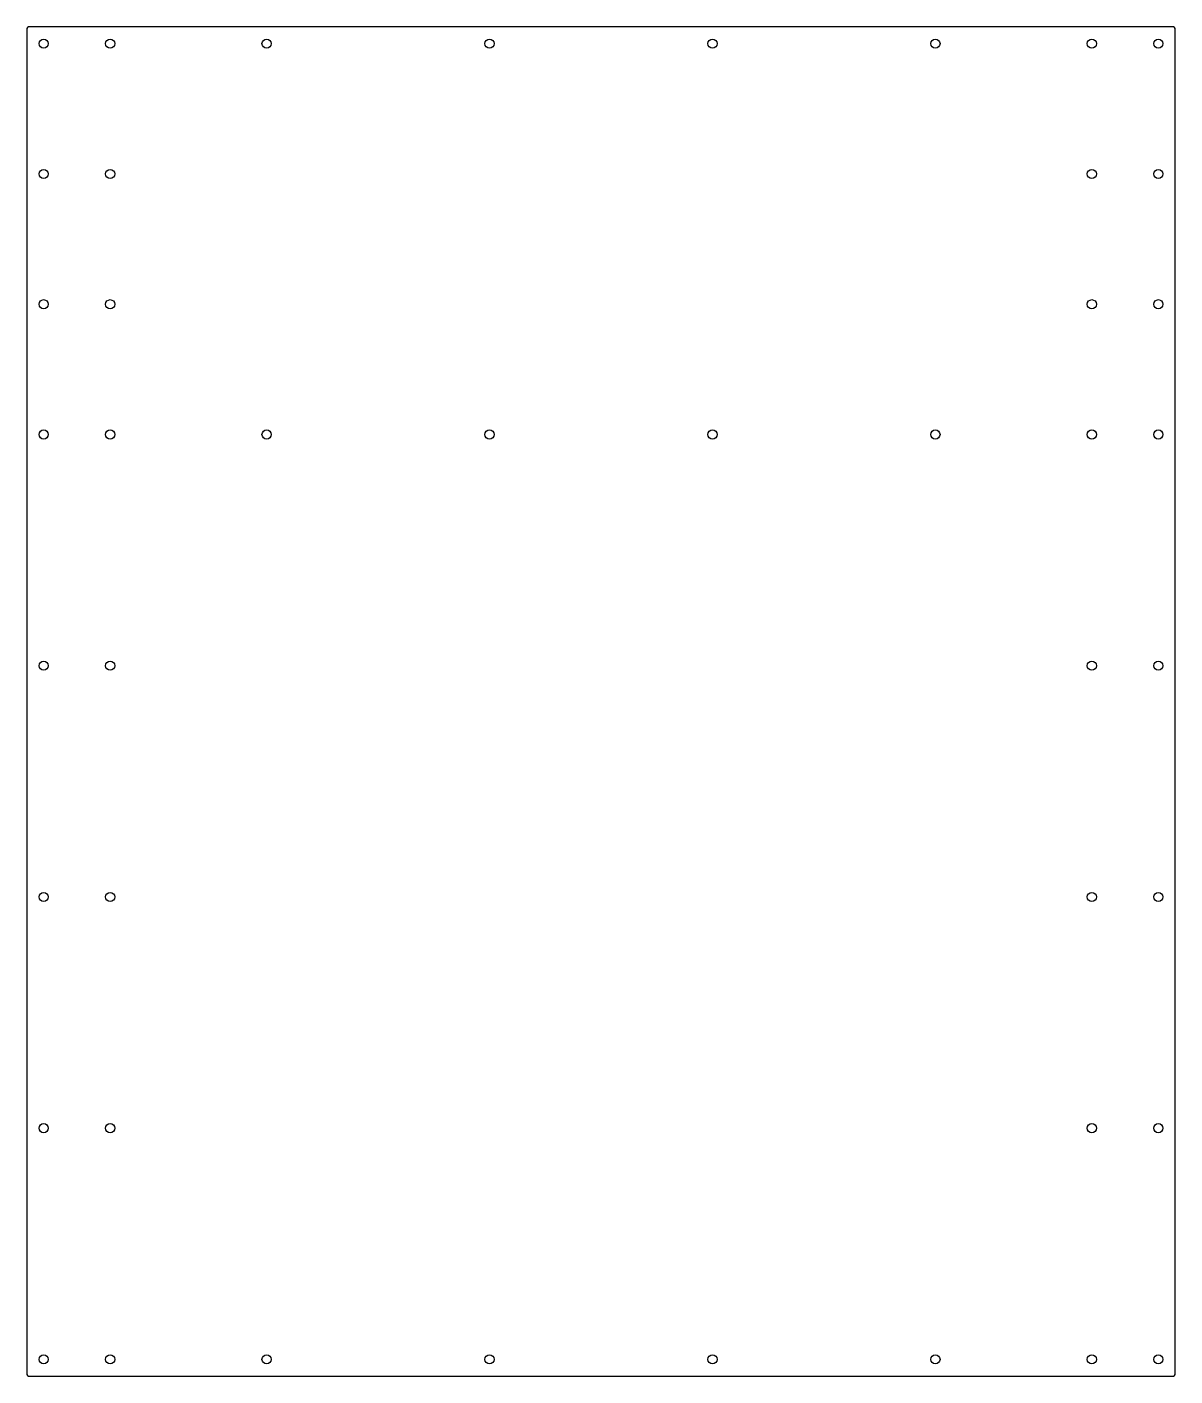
# Model space of a CAD drawing. Header units: millimetres. Extents: x -345 to 345, y -406 to 406.
import ezdxf

# ---------------------------------------------------------------- set-up
doc = ezdxf.new("R2010")
doc.units = ezdxf.units.MM

msp = doc.modelspace()

# ---------------------------------------------------------------- linework, layer by layer
at = {"color": 7, "linetype": 'Continuous', "lineweight": 25}
for p, q in [((-345, 404.5), (-345, -404.5)), ((344, 405.5), (-344, 405.5)), ((345, -404.5), (345, 404.5)), ((-344, -405.5), (344, -405.5))]:
    msp.add_line(p, q, dxfattribs=at)
for centre in [(-335, 395.5), (-295, 395.5), (-201, 395.5), (-67, 395.5), (67, 395.5), (201, 395.5), (295, 395.5), (335, 395.5), (-335, 317.17), (-295, 317.17), (295, 317.17), (335, 317.17), (-335, 238.83), (-295, 238.83), (295, 238.83), (335, 238.83), (-335, 160.5), (-295, 160.5), (-201, 160.5), (-67, 160.5), (67, 160.5), (201, 160.5), (295, 160.5), (335, 160.5), (-335, 21.5), (-295, 21.5), (295, 21.5), (335, 21.5), (-335, -117.5), (-295, -117.5), (295, -117.5), (335, -117.5), (-335, -256.5), (-295, -256.5), (295, -256.5), (335, -256.5), (-335, -395.5), (-295, -395.5), (-201, -395.5), (-67, -395.5), (67, -395.5), (201, -395.5), (295, -395.5), (335, -395.5)]:
    msp.add_circle(centre, 2.75, dxfattribs=at)
for centre, start, end in [((-344, 404.5), 90, 180), ((344, 404.5), 0, 90), ((-344, -404.5), 180, 270), ((344, -404.5), 270, 0)]:
    msp.add_arc(centre, 1, start, end, dxfattribs=at)

doc.saveas('drawing.dxf')
